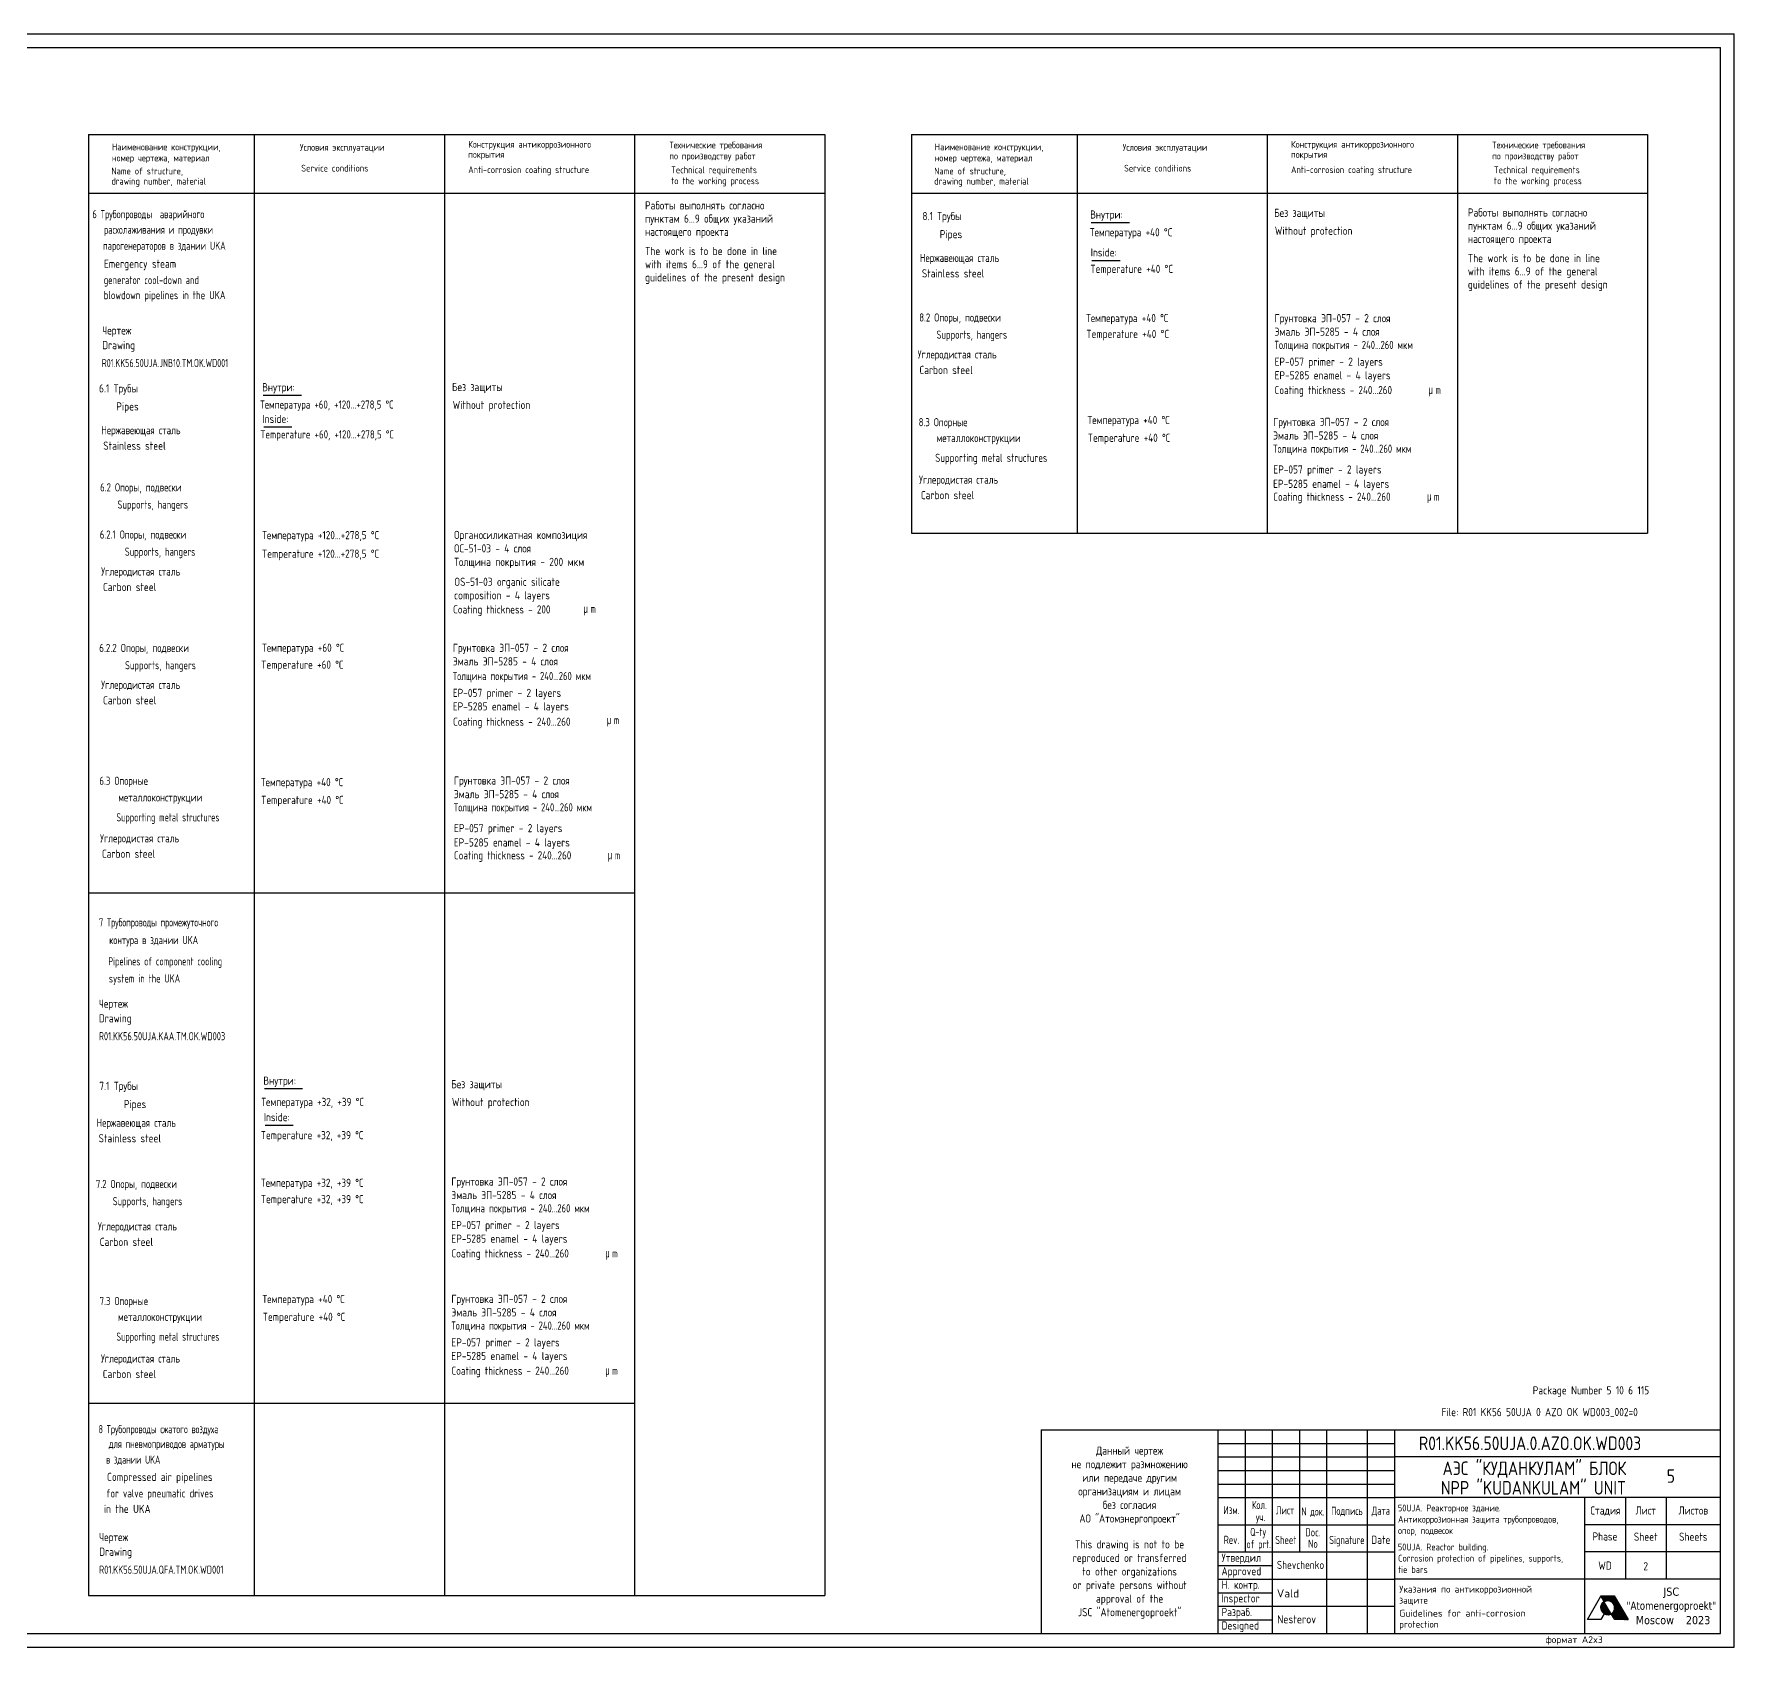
# Model space of a CAD drawing. Header units: millimetres. Extents: x 1061 to 2322, y -16 to 578.
# Drawn here: x 1696 to 2322, y -16 to 578 of the extents above; entities that cross this region are included whole.
import ezdxf
from ezdxf.enums import TextEntityAlignment as Align

# ---------------------------------------------------------------- set-up
doc = ezdxf.new("R2010")
doc.units = ezdxf.units.MM
doc.linetypes.add('HIDDEN', pattern=[0.375, 0.25, -0.125])
for name, color, linetype in [('AUDIT_D_020917115609-0', 3, 'Continuous'), ('POST', 7, 'Continuous'), ('TITUL', 7, 'Continuous'), ('YELLOW', 2, 'Continuous'), ('ОСНОВНОЙ', 3, 'Continuous'), ('Штампы', 1, 'Continuous')]:
    doc.layers.add(name, color=color, linetype=linetype)
doc.layers.add('Текст', color=7, linetype='Continuous', lineweight=25)
doc.styles.add('Company', font='tahoma.ttf', dxfattribs={"width": 0.8})
doc.styles.add('ROMANS', font='romans.shx', dxfattribs={"width": 0.8})
doc.styles.add('SYMBOL', font='symbol.ttf')
pattern_1 = [(45, (-6.199101, -8.099018), (-0.008838835, 0.008838835), [])]

# ---------------------------------------------------------------- blocks, each defined once
blk = doc.blocks.new('logotype')
at = {"linetype": 'Continuous'}
h = blk.add_hatch(dxfattribs=at)
h.set_pattern_fill('ANSI31', color=256, scale=0.1, style=0)
h.set_pattern_definition(pattern_1)
h.paths.add_polyline_path([(-1.31, 2.22), (-1.37, 2.18), (-1.44, 2.14), (-1.5, 2.09), (-1.56, 2.05), (-1.62, 2), (-1.68, 1.95), (-1.73, 1.9), (-1.79, 1.86), (-1.84, 1.81), (-1.89, 1.76), (-1.94, 1.71), (-1.99, 1.66), (-2.03, 1.61), (-2.07, 1.56), (-2.12, 1.5), (-2.16, 1.45), (-2.19, 1.4), (-2.23, 1.34), (-2.26, 1.29), (-2.3, 1.24), (-2.33, 1.18), (-2.36, 1.13), (-2.39, 1.07), (-2.41, 1.01), (-2.44, 0.96), (-2.46, 0.9), (-2.48, 0.85), (-2.5, 0.79), (-2.52, 0.73), (-2.54, 0.67), (-2.56, 0.62), (-2.57, 0.56), (-2.58, 0.5), (-2.6, 0.44), (-2.61, 0.39), (-2.61, 0.33), (-2.62, 0.27), (-2.63, 0.21), (-2.63, 0.15), (-2.63, 0.1), (-2.64, 0.04), (-2.64, -0.02), (-2.63, -0.08), (-2.63, -0.13), (-2.63, -0.19), (-2.62, -0.25), (-2.62, -0.31), (-2.61, -0.36), (-2.6, -0.42), (-2.59, -0.48), (-2.58, -0.53), (-2.56, -0.59), (-2.55, -0.65), (-2.54, -0.7), (-2.52, -0.76), (-2.5, -0.81), (-2.48, -0.86), (-2.46, -0.92), (-2.44, -0.97), (-2.42, -1.03), (-2.4, -1.08), (-2.37, -1.13), (-2.35, -1.18), (-2.32, -1.23), (-2.29, -1.28), (-2.26, -1.33), (-2.24, -1.38), (-2.2, -1.43), (-2.17, -1.48), (-2.14, -1.53), (-2.11, -1.57), (-2.07, -1.62), (-2.04, -1.66), (-2, -1.71), (-1.96, -1.75), (-1.93, -1.79), (-1.89, -1.84), (-1.85, -1.88), (-1.81, -1.92), (-1.76, -1.96), (-1.72, -2), (-1.68, -2.03), (-1.63, -2.07), (-1.59, -2.11), (-1.54, -2.14), (-1.5, -2.18), (-1.45, -2.21), (-1.4, -2.24), (-1.35, -2.27), (-1.3, -2.3), (-1.25, -2.33), (-1.2, -2.36), (-1.15, -2.38), (-1.1, -2.41), (-1.04, -2.43), (-0.99, -2.45), (-0.94, -2.48), (-0.88, -2.5), (-0.83, -2.51), (-0.77, -2.53), (-0.71, -2.55), (-0.66, -2.56), (-0.6, -2.58), (-0.54, -2.59), (-0.48, -2.6), (-0.42, -2.61), (-0.36, -2.62), (-0.3, -2.62), (-0.24, -2.63), (-0.18, -2.63), (-0.12, -2.63), (-0.06, -2.63), (0, -2.63), (0.07, -2.63), (0.13, -2.62), (0.19, -2.62), (0.26, -2.61), (0.32, -2.6), (0.39, -2.59), (0.45, -2.58), (0.52, -2.56), (0.58, -2.54), (0.65, -2.53), (0.71, -2.51), (0.78, -2.48), (0.84, -2.46), (0.91, -2.43), (0.98, -2.41), (1.05, -2.38), (1.11, -2.35), (1.18, -2.31), (1.25, -2.28), (1.32, -2.24), (1.31, -2.22), (1.31, -2.22)])
h = blk.add_hatch(dxfattribs=at)
h.set_pattern_fill('ANSI31', color=256, scale=0.1, style=0)
h.set_pattern_definition(pattern_1)
edge = h.paths.add_edge_path()
edge.add_line((2.35, 4.34), (-2.55, 4.34))
edge.add_line((-2.55, 4.34), (-1.3, 2.21))
edge.add_line((-1.3, 2.21), (-1.23, 2.25))
edge.add_line((-1.23, 2.25), (-1.15, 2.28))
edge.add_line((-1.15, 2.28), (-1.08, 2.31))
edge.add_line((-1.08, 2.31), (-1.01, 2.34))
edge.add_line((-1.01, 2.34), (-0.94, 2.37))
edge.add_line((-0.94, 2.37), (-0.86, 2.39))
edge.add_line((-0.86, 2.39), (-0.79, 2.42))
edge.add_line((-0.79, 2.42), (-0.72, 2.44))
edge.add_line((-0.72, 2.44), (-0.65, 2.46))
edge.add_line((-0.65, 2.46), (-0.58, 2.48))
edge.add_line((-0.58, 2.48), (-0.51, 2.49))
edge.add_line((-0.51, 2.49), (-0.44, 2.5))
edge.add_line((-0.44, 2.5), (-0.37, 2.51))
edge.add_line((-0.37, 2.51), (-0.31, 2.52))
edge.add_line((-0.31, 2.52), (-0.24, 2.53))
edge.add_line((-0.24, 2.53), (-0.17, 2.54))
edge.add_line((-0.17, 2.54), (-0.11, 2.54))
edge.add_line((-0.11, 2.54), (-0.04, 2.54))
edge.add_line((-0.04, 2.54), (0.03, 2.54))
edge.add_line((0.03, 2.54), (0.09, 2.54))
edge.add_line((0.09, 2.54), (0.15, 2.54))
edge.add_line((0.15, 2.54), (0.22, 2.54))
edge.add_line((0.22, 2.54), (0.28, 2.53))
edge.add_line((0.28, 2.53), (0.34, 2.52))
edge.add_line((0.34, 2.52), (0.4, 2.51))
edge.add_line((0.4, 2.51), (0.47, 2.5))
edge.add_line((0.47, 2.5), (0.53, 2.49))
edge.add_line((0.53, 2.49), (0.59, 2.48))
edge.add_line((0.59, 2.48), (0.64, 2.46))
edge.add_line((0.64, 2.46), (0.7, 2.44))
edge.add_line((0.7, 2.44), (0.76, 2.42))
edge.add_line((0.76, 2.42), (0.82, 2.41))
edge.add_line((0.82, 2.41), (0.87, 2.38))
edge.add_line((0.87, 2.38), (0.93, 2.36))
edge.add_line((0.93, 2.36), (0.98, 2.34))
edge.add_line((0.98, 2.34), (1.04, 2.31))
edge.add_line((1.04, 2.31), (1.09, 2.29))
edge.add_line((1.09, 2.29), (1.14, 2.26))
edge.add_line((1.14, 2.26), (1.2, 2.23))
edge.add_line((1.2, 2.23), (1.25, 2.2))
edge.add_line((1.25, 2.2), (1.3, 2.17))
edge.add_line((1.3, 2.17), (1.35, 2.14))
edge.add_line((1.35, 2.14), (1.39, 2.1))
edge.add_line((1.39, 2.1), (1.44, 2.07))
edge.add_line((1.44, 2.07), (1.49, 2.03))
edge.add_line((1.49, 2.03), (1.53, 1.99))
edge.add_line((1.53, 1.99), (1.58, 1.96))
edge.add_line((1.58, 1.96), (1.62, 1.92))
edge.add_line((1.62, 1.92), (1.67, 1.88))
edge.add_line((1.67, 1.88), (1.71, 1.84))
edge.add_line((1.71, 1.84), (1.75, 1.79))
edge.add_line((1.75, 1.79), (1.79, 1.75))
edge.add_line((1.79, 1.75), (1.83, 1.71))
edge.add_line((1.83, 1.71), (1.87, 1.66))
edge.add_line((1.87, 1.66), (1.91, 1.62))
edge.add_line((1.91, 1.62), (1.94, 1.57))
edge.add_line((1.94, 1.57), (1.98, 1.52))
edge.add_line((1.98, 1.52), (2.01, 1.48))
edge.add_line((2.01, 1.48), (2.05, 1.43))
edge.add_line((2.05, 1.43), (2.08, 1.38))
edge.add_line((2.08, 1.38), (2.11, 1.33))
edge.add_line((2.11, 1.33), (2.14, 1.28))
edge.add_line((2.14, 1.28), (2.17, 1.23))
edge.add_line((2.17, 1.23), (2.2, 1.18))
edge.add_line((2.2, 1.18), (2.23, 1.12))
edge.add_line((2.23, 1.12), (2.25, 1.07))
edge.add_line((2.25, 1.07), (2.28, 1.02))
edge.add_line((2.28, 1.02), (2.3, 0.96))
edge.add_line((2.3, 0.96), (2.32, 0.91))
edge.add_line((2.32, 0.91), (2.35, 0.85))
edge.add_line((2.35, 0.85), (2.37, 0.8))
edge.add_line((2.37, 0.8), (2.38, 0.74))
edge.add_line((2.38, 0.74), (2.4, 0.69))
edge.add_line((2.4, 0.69), (2.42, 0.63))
edge.add_line((2.42, 0.63), (2.44, 0.57))
edge.add_line((2.44, 0.57), (2.45, 0.52))
edge.add_line((2.45, 0.52), (2.46, 0.46))
edge.add_line((2.46, 0.46), (2.47, 0.4))
edge.add_line((2.47, 0.4), (2.49, 0.34))
edge.add_line((2.49, 0.34), (2.49, 0.29))
edge.add_line((2.49, 0.29), (2.5, 0.23))
edge.add_line((2.5, 0.23), (2.51, 0.17))
edge.add_line((2.51, 0.17), (2.52, 0.11))
edge.add_line((2.52, 0.11), (2.52, 0.05))
edge.add_line((2.52, 0.05), (2.52, -0.01))
edge.add_line((2.52, -0.01), (2.52, -0.07))
edge.add_line((2.52, -0.07), (2.52, -0.13))
edge.add_line((2.52, -0.13), (2.52, -0.18))
edge.add_line((2.52, -0.18), (2.52, -0.24))
edge.add_line((2.52, -0.24), (2.52, -0.3))
edge.add_line((2.52, -0.3), (2.51, -0.36))
edge.add_line((2.51, -0.36), (2.51, -0.42))
edge.add_line((2.51, -0.42), (2.5, -0.48))
edge.add_line((2.5, -0.48), (2.49, -0.54))
edge.add_line((2.49, -0.54), (2.48, -0.59))
edge.add_line((2.48, -0.59), (2.47, -0.65))
edge.add_line((2.47, -0.65), (2.45, -0.71))
edge.add_line((2.45, -0.71), (2.44, -0.77))
edge.add_line((2.44, -0.77), (2.42, -0.83))
edge.add_line((2.42, -0.83), (2.4, -0.88))
edge.add_line((2.4, -0.88), (2.38, -0.94))
edge.add_line((2.38, -0.94), (2.36, -1))
edge.add_line((2.36, -1), (2.34, -1.05))
edge.add_line((2.34, -1.05), (2.31, -1.11))
edge.add_line((2.31, -1.11), (2.29, -1.16))
edge.add_line((2.29, -1.16), (2.26, -1.22))
edge.add_line((2.26, -1.22), (2.23, -1.27))
edge.add_line((2.23, -1.27), (2.2, -1.33))
edge.add_line((2.2, -1.33), (2.17, -1.38))
edge.add_line((2.17, -1.38), (2.14, -1.43))
edge.add_line((2.14, -1.43), (2.1, -1.48))
edge.add_line((2.1, -1.48), (2.06, -1.54))
edge.add_line((2.06, -1.54), (2.02, -1.59))
edge.add_line((2.02, -1.59), (1.98, -1.64))
edge.add_line((1.98, -1.64), (1.94, -1.69))
edge.add_line((1.94, -1.69), (1.9, -1.74))
edge.add_line((1.9, -1.74), (1.85, -1.78))
edge.add_line((1.85, -1.78), (1.81, -1.83))
edge.add_line((1.81, -1.83), (1.76, -1.88))
edge.add_line((1.76, -1.88), (1.71, -1.92))
edge.add_line((1.71, -1.92), (1.66, -1.97))
edge.add_line((1.66, -1.97), (1.6, -2.01))
edge.add_line((1.6, -2.01), (1.55, -2.06))
edge.add_line((1.55, -2.06), (1.49, -2.1))
edge.add_line((1.49, -2.1), (1.43, -2.14))
edge.add_line((1.43, -2.14), (1.37, -2.18))
edge.add_line((1.37, -2.18), (1.31, -2.22))
edge.add_line((1.31, -2.22), (1.32, -2.24))
edge.add_line((1.32, -2.24), (2.56, -4.36))
edge.add_line((2.56, -4.36), (7.53, -4.36))
edge.add_line((7.53, -4.36), (2.35, 4.34))
at = {"color": 7, "linetype": 'Continuous'}
for p, q in [((-7.47, -4.36), (-2.51, 4.32)), ((-2.53, -4.36), (-7.47, -4.36)), ((-1.36, -2.27), (-2.53, -4.36)), ((1.32, -2.24), (1.32, -2.24))]:
    blk.add_line(p, q, dxfattribs=at)
at = {"linetype": 'Continuous'}
for p, q in [((-2.55, 4.34), (2.35, 4.34)), ((-1.3, 2.21), (-2.55, 4.34)), ((-1.23, 2.25), (-1.3, 2.21)), ((-1.15, 2.28), (-1.23, 2.25)), ((-1.08, 2.31), (-1.15, 2.28)), ((-1.01, 2.34), (-1.08, 2.31)), ((-0.94, 2.37), (-1.01, 2.34)), ((-0.86, 2.39), (-0.94, 2.37)), ((-0.79, 2.42), (-0.86, 2.39)), ((-0.72, 2.44), (-0.79, 2.42)), ((-0.65, 2.46), (-0.72, 2.44)), ((-0.58, 2.48), (-0.65, 2.46)), ((-0.51, 2.49), (-0.58, 2.48)), ((-0.44, 2.5), (-0.51, 2.49)), ((-0.37, 2.51), (-0.44, 2.5)), ((-0.31, 2.52), (-0.37, 2.51)), ((-0.24, 2.53), (-0.31, 2.52)), ((-0.17, 2.54), (-0.24, 2.53)), ((-0.11, 2.54), (-0.17, 2.54)), ((-0.04, 2.54), (-0.11, 2.54)), ((0.03, 2.54), (-0.04, 2.54)), ((0.09, 2.54), (0.03, 2.54)), ((0.15, 2.54), (0.09, 2.54)), ((0.22, 2.54), (0.15, 2.54)), ((0.28, 2.53), (0.22, 2.54)), ((0.34, 2.52), (0.28, 2.53)), ((0.4, 2.51), (0.34, 2.52)), ((0.47, 2.5), (0.4, 2.51)), ((0.53, 2.49), (0.47, 2.5)), ((0.59, 2.48), (0.53, 2.49)), ((0.64, 2.46), (0.59, 2.48)), ((0.7, 2.44), (0.64, 2.46)), ((0.76, 2.42), (0.7, 2.44)), ((0.82, 2.41), (0.76, 2.42)), ((0.87, 2.38), (0.82, 2.41)), ((0.93, 2.36), (0.87, 2.38)), ((0.98, 2.34), (0.93, 2.36)), ((1.04, 2.31), (0.98, 2.34)), ((1.09, 2.29), (1.04, 2.31)), ((1.14, 2.26), (1.09, 2.29)), ((1.2, 2.23), (1.14, 2.26)), ((1.25, 2.2), (1.2, 2.23)), ((1.3, 2.17), (1.25, 2.2)), ((1.35, 2.14), (1.3, 2.17)), ((1.39, 2.1), (1.35, 2.14)), ((1.44, 2.07), (1.39, 2.1)), ((1.49, 2.03), (1.44, 2.07)), ((1.53, 1.99), (1.49, 2.03)), ((1.58, 1.96), (1.53, 1.99)), ((1.62, 1.92), (1.58, 1.96)), ((1.67, 1.88), (1.62, 1.92)), ((1.71, 1.84), (1.67, 1.88)), ((1.75, 1.79), (1.71, 1.84)), ((1.79, 1.75), (1.75, 1.79)), ((1.83, 1.71), (1.79, 1.75)), ((1.87, 1.66), (1.83, 1.71)), ((1.91, 1.62), (1.87, 1.66)), ((1.94, 1.57), (1.91, 1.62)), ((1.98, 1.52), (1.94, 1.57)), ((2.01, 1.48), (1.98, 1.52)), ((2.05, 1.43), (2.01, 1.48)), ((2.08, 1.38), (2.05, 1.43)), ((2.11, 1.33), (2.08, 1.38)), ((2.14, 1.28), (2.11, 1.33)), ((2.17, 1.23), (2.14, 1.28)), ((2.2, 1.18), (2.17, 1.23)), ((2.23, 1.12), (2.2, 1.18)), ((2.25, 1.07), (2.23, 1.12)), ((2.28, 1.02), (2.25, 1.07)), ((2.3, 0.96), (2.28, 1.02)), ((2.32, 0.91), (2.3, 0.96)), ((2.35, 0.85), (2.32, 0.91)), ((2.35, 4.34), (7.53, -4.36)), ((2.37, 0.8), (2.35, 0.85)), ((2.38, 0.74), (2.37, 0.8)), ((2.4, 0.69), (2.38, 0.74)), ((2.42, 0.63), (2.4, 0.69)), ((2.44, 0.57), (2.42, 0.63)), ((2.45, 0.52), (2.44, 0.57)), ((2.46, 0.46), (2.45, 0.52)), ((2.47, 0.4), (2.46, 0.46)), ((2.49, 0.34), (2.47, 0.4)), ((2.49, 0.29), (2.49, 0.34)), ((2.5, 0.23), (2.49, 0.29)), ((2.51, 0.17), (2.5, 0.23)), ((2.52, 0.11), (2.51, 0.17)), ((2.52, 0.05), (2.52, 0.11)), ((2.52, -0.01), (2.52, 0.05)), ((1.31, -2.22), (1.37, -2.18)), ((2.56, -4.36), (1.31, -2.22)), ((1.37, -2.18), (1.43, -2.14)), ((1.43, -2.14), (1.49, -2.1)), ((1.49, -2.1), (1.55, -2.06)), ((1.55, -2.06), (1.6, -2.01)), ((1.6, -2.01), (1.66, -1.97)), ((1.66, -1.97), (1.71, -1.92)), ((1.71, -1.92), (1.76, -1.88)), ((1.76, -1.88), (1.81, -1.83)), ((1.81, -1.83), (1.85, -1.78)), ((1.85, -1.78), (1.9, -1.74)), ((1.9, -1.74), (1.94, -1.69)), ((1.94, -1.69), (1.98, -1.64)), ((1.98, -1.64), (2.02, -1.59)), ((2.02, -1.59), (2.06, -1.54)), ((2.06, -1.54), (2.1, -1.48)), ((2.1, -1.48), (2.14, -1.43)), ((2.14, -1.43), (2.17, -1.38)), ((2.17, -1.38), (2.2, -1.33)), ((2.2, -1.33), (2.23, -1.27)), ((2.23, -1.27), (2.26, -1.22)), ((2.26, -1.22), (2.29, -1.16)), ((2.29, -1.16), (2.31, -1.11)), ((2.31, -1.11), (2.34, -1.05)), ((2.34, -1.05), (2.36, -1)), ((2.36, -1), (2.38, -0.94)), ((2.38, -0.94), (2.4, -0.88)), ((2.4, -0.88), (2.42, -0.83)), ((2.42, -0.83), (2.44, -0.77)), ((2.44, -0.77), (2.45, -0.71)), ((2.45, -0.71), (2.47, -0.65)), ((2.47, -0.65), (2.48, -0.59)), ((2.48, -0.59), (2.49, -0.54)), ((2.49, -0.54), (2.5, -0.48)), ((2.5, -0.48), (2.51, -0.42)), ((2.51, -0.36), (2.52, -0.3)), ((2.51, -0.42), (2.51, -0.36)), ((2.52, -0.07), (2.52, -0.01)), ((2.52, -0.13), (2.52, -0.07)), ((2.52, -0.18), (2.52, -0.13)), ((2.52, -0.24), (2.52, -0.18)), ((2.52, -0.3), (2.52, -0.24)), ((7.53, -4.36), (2.56, -4.36))]:
    blk.add_line(p, q, dxfattribs=at)
blk = doc.blocks.new('A$C37B27227')
at = {"layer": 'YELLOW', "width": 0.686812}
for style, p in [('SYMBOL', (0.05, 1.01)), ('ROMANS', (2.56, 1.01))]:
    blk.add_text('m ', height=3, dxfattribs=dict(at, style=style)).set_placement(p)

msp = doc.modelspace()

# ---------------------------------------------------------------- linework, layer by layer
at = {"layer": 'AUDIT_D_020917115609-0', "color": 3, "linetype": 'Continuous'}
msp.add_line((2019.08, 394.29), (2290.08, 394.29), dxfattribs=at)
at = {"layer": 'TITUL'}
for p, q in [((1060.89, 578.07), (2321.89, 578.07)), ((2321.89, -15.93), (2321.89, 578.07)), ((2131.89, 59.07), (2196.89, 59.07)), ((2131.89, 54.07), (2196.89, 54.07)), ((2131.89, 49.07), (2196.89, 49.07)), ((2131.89, 44.07), (2196.89, 44.07)), ((2131.89, 29.07), (2196.89, 29.07)), ((2131.89, 14.07), (2151.89, 14.07)), ((2131.89, 4.07), (2151.89, 4.07)), ((2131.89, -5.93), (2151.89, -5.93)), ((1060.89, -15.93), (2321.89, -15.93))]:
    msp.add_line(p, q, dxfattribs=at)
at = {"layer": 'TITUL', "color": 1}
for p, q in [((1080.89, 573.07), (2316.89, 573.07)), ((2316.89, -10.93), (2316.89, 573.07)), ((2066.89, 64.07), (2066.89, -10.93)), ((2131.89, 64.07), (2131.89, -10.93)), ((2141.89, 64.07), (2141.89, 19.07)), ((2151.89, 64.07), (2151.89, -10.93)), ((2161.89, 64.07), (2161.89, 19.07)), ((2171.89, 64.07), (2171.89, -10.93)), ((2186.89, 64.07), (2186.89, -10.93)), ((2316.89, 54.07), (2196.89, 54.07)), ((2316.89, 39.07), (2196.89, 39.07)), ((2266.89, 39.07), (2266.89, -10.93)), ((2281.89, 39.07), (2281.89, 9.07)), ((2296.89, 39.07), (2296.89, 9.07)), ((2316.89, 19.07), (2266.89, 19.07)), ((2316.89, 9.07), (2196.89, 9.07)), ((1080.89, -10.93), (2316.89, -10.93))]:
    msp.add_line(p, q, dxfattribs=at)
at = {"layer": 'TITUL', "color": 1, "linetype": 'Continuous'}
for p, q in [((2066.89, 64.07), (2316.89, 64.07)), ((2196.89, 64.07), (2196.89, -10.93)), ((2131.89, 39.07), (2196.89, 39.07)), ((2131.89, 19.07), (2196.89, 19.07)), ((2131.89, 9.07), (2196.89, 9.07)), ((2131.89, -0.93), (2196.89, -0.93))]:
    msp.add_line(p, q, dxfattribs=at)
at = {"layer": 'TITUL', "color": 0}
msp.add_line((2316.89, 29.07), (2266.89, 29.07), dxfattribs=at)
at = {"layer": 'ОСНОВНОЙ'}
for p, q in [((1716.18, 541.11), (1987.18, 541.11)), ((1716.18, 541.11), (1716.18, 3.03)), ((1777.18, 541.11), (1777.18, 3.03)), ((1847.18, 541.11), (1847.18, 3.03)), ((1917.18, 541.11), (1917.18, 3.03)), ((1987.18, 541.11), (1987.18, 3.03)), ((2019.08, 541.11), (2290.08, 541.11)), ((2019.08, 541.11), (2019.08, 394.29)), ((2080.08, 541.11), (2080.08, 394.29)), ((2150.08, 541.11), (2150.08, 394.29)), ((2220.08, 541.11), (2220.08, 394.29)), ((2290.08, 541.11), (2290.08, 394.29)), ((1716.18, 519.47), (1987.18, 519.47)), ((2019.08, 519.47), (2290.08, 519.47)), ((1716.18, 3.03), (1987.18, 3.03)), ((1716.18, 3.03), (1987.18, 3.03))]:
    msp.add_line(p, q, dxfattribs=at)
at = {"layer": 'ОСНОВНОЙ', "color": 0}
for p, q in [((1716.18, 261.79), (1917.18, 261.79)), ((1716.18, 73.81), (1917.18, 73.81))]:
    msp.add_line(p, q, dxfattribs=at)
at = {"layer": 'Текст', "color": 2}
for p, q in [((2085.26, 508.65), (2099.31, 508.65)), ((2085.54, 494.69), (2095.88, 494.69)), ((1780.47, 445.06), (1794.52, 445.06)), ((1780.63, 433.38), (1790.98, 433.38)), ((1780.91, 189.69), (1794.96, 189.69)), ((1781.13, 176.25), (1791.48, 176.25))]:
    msp.add_line(p, q, dxfattribs=at)

# ---------------------------------------------------------------- block references
for p in [(2209.39, 444.47), (2208.86, 405.2), (1898.32, 363.87), (1906.96, 322.9), (1907.27, 273.14), (1906.35, 126.53), (1906.36, 83.34)]:
    msp.add_blockref('A$C37B27227', p)
at = {"layer": 'TITUL'}
msp.add_blockref('logotype', (2275.42, -1.47), dxfattribs=at)

# ---------------------------------------------------------------- texts
at = {"color": 2, "style": 'ROMANS'}
for s, height, width, p in [('6 Трубопроводы  аварийного', 3, 0.7, (1717.58, 510.22)), ('парогенераторов в здании UKA ', 3, 0.7, (1721.49, 498.59)), ('расхолаживания и продувки ', 3, 0.7, (1721.84, 504.51)), ('Emergency steam', 3, 0.8, (1721.82, 491.96)), ('generator cool-down and', 3, 0.7, (1721.75, 485.97)), ('blowdown pipelines in the UKA', 3, 0.741419, (1721.75, 480.4)), ('7 Трубопроводы промежуточного ', 3, 0.65, (1720.03, 249.42)), ('контура в здании UKA', 3, 0.7, (1723.78, 242.91)), ('Pipelines of component cooling ', 3, 0.65, (1723.42, 235.08)), ('system in the UKA', 3, 0.7, (1723.65, 228.76)), ('50UJA. Реакторное здание.  ', 2.5, 0.8, (2198.16, 34)), ('опор, подвесок ', 2.5, 0.8, (2198.22, 25.7)), ('50UJA. Reactor building.', 2.5, 0.8, (2198.14, 19.63)), ('tie bars', 2.5, 0.8, (2198.22, 11.33))]:
    msp.add_text(s, height=height, dxfattribs=dict(at, width=width)).set_placement(p)
at = {"color": 1, "linetype": 'Continuous', "ltscale": 15, "style": 'ROMANS', "width": 0.8}
for s, p in [('R01.KK56.50UJA.0.AZO.OK.WD003', (2205.88, 56.59)), ('5', (2297.14, 44.54))]:
    msp.add_text(s, height=5, dxfattribs=at).set_placement(p)
at = {"color": 2, "linetype": 'Continuous', "ltscale": 15, "style": 'ROMANS'}
for s, height, width, p in [('Антикоррозионная защита трубопроводов, ', 2.5, 0.7654, (2198.21, 29.87)), ('Corrosion protection of pipelines, supports,', 2.5, 0.8, (2198.24, 15.52)), ('Vald', 3, 0.960599, (2153.61, 2.31)), ('Nesterov', 3, 0.830923, (2153.75, -7.21))]:
    msp.add_text(s, height=height, dxfattribs=dict(at, width=width)).set_placement(p)
at = {"color": 2, "linetype": 'Continuous', "ltscale": 15, "style": 'ROMANS', "width": 0.676482}
msp.add_text('Shevchenko', height=3, dxfattribs=at).set_placement((2153.63, 12.81), (2171.02, 12.81), align=Align.FIT)
at = {"layer": 'POST', "color": 2, "style": 'ROMANS', "width": 0.8}
msp.add_text('Package Number 5 10 6 115 ', height=3, dxfattribs=at).set_placement((2247.8, 77.12))
at = {"layer": 'TITUL', "color": 2, "style": 'ROMANS', "width": 0.8}
msp.add_text('File: R01 KK56 50UJA 0 AZO OK WD003_002=0', height=3, dxfattribs=at).set_placement((2214.21, 69.07))
for s, p in [('Данный чертеж', (2099.39, 54.9)), ('не подлежит размножению', (2099.39, 49.9)), ('или передаче другим', (2099.39, 44.9)), ('организациям и лицам', (2099.39, 39.9)), ('без согласия', (2099.39, 34.9)), ('АО "Атомэнергопроект"', (2099.39, 29.9)), ('Стадия', (2274.55, 32.85)), ('Лист', (2289.39, 32.85)), ('Листов', (2306.89, 32.85)), ('Phase', (2274.39, 23.28)), ('Sheet', (2289.39, 23.2)), ('Sheets', (2306.89, 23.19)), ('This drawing is not to be', (2099.39, 20.39)), ('reproduced or transferred', (2099.39, 15.39)), ('to other organizations', (2099.39, 10.39)), ('or private persons without', (2099.39, 5.39)), ('approval of the', (2099.39, 0.39)), ('JSC "Atomenergoproekt"', (2099.39, -4.61))]:
    msp.add_text(s, height=3, dxfattribs=at).set_placement(p, align=Align.CENTER)
at = {"layer": 'TITUL', "color": 1, "style": 'ROMANS', "width": 0.8}
for s, p in [('АЭС "КУДАНКУЛАМ" БЛОК ', (2214.61, 47.38)), ('NPP "KUDANKULAM" UNIT', (2213.97, 40.19))]:
    msp.add_text(s, height=5, dxfattribs=at).set_placement(p)
at = {"layer": 'TITUL', "color": 2, "linetype": 'HIDDEN', "style": 'ROMANS'}
for s, width, p in [('Кол. ', 0.7, (2147.86, 36.38)), ('Изм.', 0.7, (2136.89, 34.48)), (' уч.', 0.7, (2146.89, 31.5)), ('Лист', 0.7, (2156.64, 34.43)), ('N док.', 0.6, (2166.89, 33.74)), ('Подпись', 0.7, (2179.39, 33.96)), ('Дата', 0.7, (2191.89, 33.96)), ('Q-ty', 0.6, (2146.76, 26)), ('Doc.', 0.7, (2166.89, 26.32)), ('Date', 0.8, (2191.89, 23.56)), ('Rev.', 0.7, (2136.89, 23.54)), ('of prt.', 0.6, (2146.89, 21.5)), ('Sheet', 0.7, (2156.89, 23.51)), ('No', 0.7, (2166.89, 22.1)), ('Signature', 0.7, (2179.39, 23.04))]:
    msp.add_text(s, height=3, dxfattribs=dict(at, width=width)).set_placement(p, align=Align.MIDDLE)
at = {"layer": 'TITUL', "color": 2, "linetype": 'HIDDEN', "style": 'ROMANS', "width": 0.8}
for s, p in [('Утвердил', (2133.24, 15.45)), ('Approved', (2133.24, 10.5)), ('Н. контр.', (2133.24, 5.5)), ('Inspector', (2133.24, 0.5)), ('Разраб.', (2133.24, -4.55)), ('Designed', (2133.24, -9.5))]:
    msp.add_text(s, height=3, dxfattribs=at).set_placement(p)
at = {"layer": 'TITUL', "color": 2, "linetype": 'Continuous', "ltscale": 5, "style": 'ROMANS', "width": 0.8}
msp.add_text('WD', height=3, dxfattribs=at).set_placement((2274.39, 14.07), align=Align.MIDDLE_CENTER)
at = {"layer": 'TITUL', "color": 1, "style": 'Company', "width": 0.9}
msp.add_text('"Atomenergoproekt"', height=3, dxfattribs=at).set_placement((2298.8, -2.21), align=Align.CENTER)
at = {"layer": 'TITUL', "color": 1, "style": 'Company'}
msp.add_text('JSC', height=3, dxfattribs=at).set_placement((2298.8, 2.94), align=Align.CENTER)
msp.add_text('Moscow', height=3, dxfattribs=at).set_placement((2285.73, -7.53))
at = {"layer": 'TITUL', "style": 'ROMANS'}
msp.add_text('формат А2x3', height=2.5, dxfattribs=at).set_placement((2252.48, -14.45))
at = {"layer": 'TITUL', "color": 2, "style": 'ROMANS', "width": 0.8, "flags": 12}
msp.add_attdef('2', text='1', height=3, dxfattribs=at).set_placement((2289.39, 13.82), align=Align.MIDDLE)
at = {"layer": 'TITUL', "color": 1, "style": 'Company', "flags": 12}
msp.add_attdef('2023', (2304.16, -7.53), '2002', height=3, dxfattribs=at)
at = {"layer": 'YELLOW', "style": 'ROMANS'}
for s, height, width, p in [('Name of structure,', 2.5, 0.8, (1724.57, 526.34)), ('Service conditions  ', 2.5, 0.8, (1794.46, 527.4)), ('Name of structure,', 2.5, 0.8, (2027.47, 526.34)), ('Service conditions  ', 2.5, 0.8, (2097.36, 527.4)), ('drawing number, material', 2.5, 0.8, (1724.57, 522.61)), ('drawing number, material', 2.5, 0.8, (2027.47, 522.61)), ('Работы выполнять согласно', 3, 0.8, (1921.01, 513.44)), ('Без защиты', 3, 0.8, (2152.61, 510.69)), ('Работы выполнять согласно', 3, 0.8, (2223.91, 510.83)), ('пунктам 6...9 общих указаний', 3, 0.8, (1921.01, 508.59)), ('8.1 Трубы', 3, 0.8, (2023.12, 509.5)), ('Without protection', 3, 0.8, (2152.86, 504.1)), ('пунктам 6...9 общих указаний', 3, 0.8, (2223.91, 505.97)), ('настоящего проекта', 3, 0.8, (1921.01, 503.73)), ('  Pipes', 3, 0.8, (2026.33, 502.85)), ('Температура +40 °C ', 3, 0.782353, (2084.77, 503.56)), ('настоящего проекта', 3, 0.8, (2223.91, 501.11)), ('The work is to be done in line', 3, 0.8, (1921.01, 496.65)), ('with items 6...9 of the general', 3, 0.8, (1921.01, 491.79)), ('   Нержавеющая сталь', 3, 0.758036, (2017.65, 494.11)), ('The work is to be done in line', 3, 0.8, (2223.91, 494.03)), ('guidelines of the present design', 3, 0.8, (1921.01, 486.93)), ('  Stainless steel', 3, 0.8, (2019.74, 488.41)), ('Temperature +40 °C ', 3, 0.782353, (2084.94, 490.07)), ('with items 6...9 of the general', 3, 0.8, (2223.91, 489.18)), ('guidelines of the present design', 3, 0.8, (2223.91, 484.32)), ('Чертеж', 3, 0.8, (1721.22, 467.4)), ('8.2 Опоры, подвески  ', 3, 0.748688, (2021.96, 472.17)), ('Температура +40 °С', 3, 0.782353, (2083.38, 471.95)), ('Эмаль ЭП-5285 - 4 слоя', 3, 0.8, (2152.75, 466.93)), ('Грунтовка ЭП-057 - 2 слоя', 3, 0.8, (2152.75, 471.92)), ('Drawing', 3, 0.8, (1721.22, 461.99)), ('  Supports, hangers  ', 3, 0.729737, (2025.43, 465.86)), ('Temperature +40 °C ', 3, 0.782353, (2083.47, 466.12)), ('Толщина покрытия - 240...260 мкм', 3, 0.733792, (2152.75, 462.07)), ('R01.KK56.50UJA.JNB10.TM.OK.WD001', 3, 0.65, (1721.05, 455.4)), ('   Углеродистая сталь', 3, 0.758036, (2016.83, 458.57)), ('EP-057 primer - 2 layers', 3, 0.8, (2152.75, 455.88)), ('  Сarbon steel', 3, 0.8, (2018.92, 452.86)), ('EP-5285 enamel - 4 layers', 3, 0.8, (2152.75, 450.89)), ('6.1 Трубы', 3, 0.8, (1720, 446.05)), ('Без защиты', 3, 0.8, (1849.96, 446.57)), ('Coating thickness - 240...260    ', 3, 0.776626, (2152.77, 445.44)), ('  Pipes', 3, 0.8, (1723.21, 439.41)), ('Температура +60, +120...+278,5 °С', 3, 0.76, (1779.37, 440.11)), ('Without protection', 3, 0.8, (1850.21, 439.98)), ('   Нержавеющая сталь', 3, 0.758036, (1716.3, 430.67)), ('Temperature +60, +120...+278,5 °С', 3, 0.76, (1779.39, 429.12)), ('8.3 Опорные', 3, 0.748688, (2021.75, 433.62)), ('Температура +40 °С', 3, 0.782353, (2083.9, 434.42)), ('Грунтовка ЭП-057 - 2 слоя', 3, 0.8, (2152.22, 433.7)), ('  Stainless steel', 3, 0.8, (1718.39, 424.96)), (' металлоконструкции', 3, 0.765876, (2026.82, 427.8)), ('Temperature +40 °С', 3, 0.782353, (2083.99, 427.87)), ('Толщина покрытия - 240...260 мкм', 3, 0.733792, (2152.22, 423.85)), ('Эмаль ЭП-5285 - 4 слоя', 3, 0.8, (2152.22, 428.71)), ('  Supporting metal structures', 3, 0.754777, (2024.84, 420.5)), ('   Углеродистая сталь', 3, 0.758036, (2017.35, 412.46)), ('EP-5285 enamel - 4 layers', 3, 0.8, (2152.22, 410.92)), ('EP-057 primer - 2 layers', 3, 0.8, (2152.29, 416.2)), ('6.2 Опоры, подвески  ', 3, 0.748688, (1720.43, 409.61)), ('  Сarbon steel', 3, 0.8, (2019.44, 406.75)), ('Coating thickness - 240...260    ', 3, 0.776626, (2152.24, 406.17)), ('  Supports, hangers  ', 3, 0.729737, (1723.91, 403.29)), ('6.2.1 Опоры, подвески  ', 3, 0.748688, (1720.31, 392.24)), ('Температура +120...+278,5 °С', 3, 0.782353, (1780.1, 392.02)), ('  Supports, hangers  ', 3, 0.729737, (1726.59, 385.93)), ('Temperature +120...+278,5 °С', 3, 0.782353, (1779.99, 385.18)), ('   Углеродистая сталь', 3, 0.758036, (1716.29, 378.63)), ('  Сarbon steel', 3, 0.8, (1718.38, 372.92)), ('Coating thickness - 200    ', 3, 0.776626, (1850.34, 364.66)), ('6.2.2 Опоры, подвески  ', 3, 0.767817, (1720.09, 350.48)), ('Температура +60 °С', 3, 0.782353, (1780.05, 350.56)), ('Грунтовка ЭП-057 - 2 слоя', 3, 0.8, (1850.24, 350.53)), ('  Supports, hangers  ', 3, 0.733234, (1726.67, 344.12)), ('Temperature +60 °С', 3, 0.782353, (1779.71, 344.33)), ('Эмаль ЭП-5285 - 4 слоя', 3, 0.8, (1850.24, 345.54)), ('   Углеродистая сталь', 3, 0.758036, (1716.29, 336.91)), ('Толщина покрытия - 240...260 мкм', 3, 0.733792, (1850.24, 340.13)), ('  Сarbon steel', 3, 0.8, (1718.38, 331.2)), ('EP-057 primer - 2 layers', 3, 0.8, (1850.24, 333.93)), ('EP-5285 enamel - 4 layers', 3, 0.8, (1850.24, 328.94)), ('Coating thickness - 240...260    ', 3, 0.776626, (1850.34, 323.32)), ('6.3 Опорные ', 3, 0.748688, (1720.16, 301.56)), ('Температура +40 °С', 3, 0.782353, (1779.6, 301.06)), ('Грунтовка ЭП-057 - 2 слоя', 3, 0.8, (1850.62, 301.64)), ('  металлоконструкции', 3, 0.765876, (1724.05, 295.43)), ('Temperature +40 °С', 3, 0.782353, (1779.69, 294.51)), ('Толщина покрытия - 240...260 мкм', 3, 0.733792, (1850.62, 291.79)), ('Эмаль ЭП-5285 - 4 слоя', 3, 0.8, (1850.62, 296.64)), ('   Supporting metal structures', 3, 0.65, (1722.3, 288.11)), ('   Углеродистая сталь', 3, 0.758036, (1715.87, 280.39)), ('EP-5285 enamel - 4 layers', 3, 0.8, (1850.62, 278.85)), ('EP-057 primer - 2 layers', 3, 0.8, (1850.7, 284.13)), ('  Сarbon steel', 3, 0.8, (1717.96, 274.69)), ('Coating thickness - 240...260    ', 3, 0.776626, (1850.65, 274.11)), ('Чертеж', 3, 0.8, (1719.98, 219.5)), ('Drawing', 3, 0.8, (1719.98, 214.1)), ('R01.KK56.50UJA.KAA.TM.OK.WD003', 3, 0.7, (1719.98, 207.5)), ('7.1 Трубы', 3, 0.8, (1720.12, 189.21)), ('Без защиты', 3, 0.8, (1849.68, 189.83)), ('  Pipes', 3, 0.8, (1725.98, 182.5)), ('Температура +32, +39 °С', 3, 0.782353, (1779.78, 183.3)), ('Without protection', 3, 0.8, (1849.93, 183.24)), ('   Нержавеющая сталь', 3, 0.758036, (1714.58, 175.63)), ('  Stainless steel', 3, 0.8, (1716.67, 169.92)), ('Temperature +32, +39 °С', 3, 0.782353, (1779.54, 171.06)), ('Температура +32, +39 °С', 3, 0.782353, (1779.63, 153.52)), ('Грунтовка ЭП-057 - 2 слоя', 3, 0.8, (1849.71, 153.98)), ('7.2 Опоры, подвески  ', 3, 0.746775, (1718.87, 153.1)), ('Temperature +32, +39 °С', 3, 0.782353, (1779.56, 147.5)), ('Эмаль ЭП-5285 - 4 слоя', 3, 0.8, (1849.71, 148.99)), ('  Supports, hangers  ', 3, 0.718902, (1722.23, 146.74)), ('Толщина покрытия - 240...260 мкм', 3, 0.733792, (1849.71, 144.13)), ('   Углеродистая сталь', 3, 0.758036, (1715.08, 137.47)), ('EP-057 primer - 2 layers', 3, 0.8, (1849.71, 137.94)), ('  Сarbon steel', 3, 0.8, (1717.17, 131.76)), ('EP-5285 enamel - 4 layers', 3, 0.8, (1849.71, 132.95)), ('Coating thickness - 240...260    ', 3, 0.776626, (1849.73, 127.5)), ('7.3 Опорные', 3, 0.748688, (1720.24, 109.98)), ('Температура +40 °С', 3, 0.782353, (1780.19, 110.7)), ('Грунтовка ЭП-057 - 2 слоя', 3, 0.8, (1849.72, 110.79)), ('Temperature +40 °С', 3, 0.782353, (1780.28, 104.16)), ('Эмаль ЭП-5285 - 4 слоя', 3, 0.8, (1849.72, 105.79)), (' металлоконструкции', 3, 0.765876, (1725.45, 104.16)), ('Толщина покрытия - 240...260 мкм', 3, 0.733792, (1849.72, 100.94)), ('   Supporting metal structures', 3, 0.65, (1722.29, 96.86)), ('EP-057 primer - 2 layers', 3, 0.8, (1849.72, 94.74)), ('   Углеродистая сталь', 3, 0.758036, (1716.2, 88.82)), ('EP-5285 enamel - 4 layers', 3, 0.8, (1849.72, 89.75)), ('  Сarbon steel', 3, 0.8, (1718.29, 83.11)), ('Coating thickness - 240...260    ', 3, 0.776626, (1849.74, 84.31)), ('Чертеж', 3, 0.8, (1720.07, 23.05)), ('Drawing', 3, 0.8, (1720.07, 17.64)), ('R01.KK56.50UJA.QFA.TM.OK.WD001', 3, 0.7, (1720.07, 11.05))]:
    msp.add_text(s, height=height, dxfattribs=dict(at, width=width)).set_placement(p)
at = {"layer": 'Текст', "color": 2, "style": 'ROMANS'}
for s, height, width, p in [('Конструкция антикоррозионного', 2.5, 0.8, (1855.93, 536.19)), ('Технические требования', 2.5, 0.8, (1929.98, 535.95)), ('Конструкция антикоррозионного', 2.5, 0.8, (2158.83, 536.19)), ('Технические требования', 2.5, 0.8, (2232.88, 535.95)), ('номер чертежа, материал', 2.5, 0.8, (1724.77, 531.17)), ('Наименование конструкции,', 2.5, 0.8, (1724.77, 535.23)), ('Условия эксплуатации  ', 2.5, 0.8, (1793.95, 535.08)), ('покрытия', 2.5, 0.8, (1855.93, 532.45)), ('по производству работ', 2.5, 0.8, (1929.98, 531.9)), ('номер чертежа, материал', 2.5, 0.8, (2027.67, 531.17)), ('Наименование конструкции,', 2.5, 0.8, (2027.67, 535.23)), ('Условия эксплуатации  ', 2.5, 0.8, (2096.85, 535.08)), ('покрытия', 2.5, 0.8, (2158.83, 532.45)), ('по производству работ', 2.5, 0.8, (2232.88, 531.9)), ('Anti-corrosion coating structure', 2.5, 0.8, (1855.93, 526.82)), ('Technical requirements ', 2.5, 0.8, (1930.61, 526.79)), ('Anti-corrosion coating structure', 2.5, 0.8, (2158.83, 526.82)), ('Technical requirements ', 2.5, 0.8, (2233.51, 526.79)), ('to the working process', 2.5, 0.8, (1930.61, 522.74)), ('to the working process', 2.5, 0.8, (2233.51, 522.74)), ('Внутри:', 3, 0.8, (2084.86, 510.09)), ('Inside:', 3, 0.8, (2085.09, 496.13)), ('Внутри:', 3, 0.8, (1780.07, 446.5)), ('Inside:', 3, 0.8, (1780.19, 434.82)), ('Органосиликатная композиция', 3, 0.8, (1850.74, 392.1)), ('ОС-51-03 - 4 слоя', 3, 0.8, (1850.74, 387.14)), ('Толщина покрытия - 200 мкм', 3, 0.8, (1850.74, 382.17)), ('OS-51-03 organic silicate', 3, 0.8, (1850.8, 374.84)), ('composition - 4 layers', 3, 0.8, (1850.7, 369.87)), ('Внутри:', 3, 0.8, (1780.51, 191.13)), ('Inside:', 3, 0.8, (1780.68, 177.69)), ('Указания по антикоррозионной', 2.5, 0.94, (2198.68, 4.11)), ('защите', 2.5, 0.9, (2198.67, 0.05)), ('Guidelines for anti-corrosion ', 2.5, 0.99, (2198.67, -4.73)), ('protection', 2.5, 0.9, (2198.66, -8.79))]:
    msp.add_text(s, height=height, dxfattribs=dict(at, width=width)).set_placement(p)
at = {"layer": 'Штампы', "color": 2, "style": 'ROMANS'}
for s, width, p in [('8 Трубопроводы сжатого воздуха ', 0.65, (1719.83, 62.79)), ('для пневмоприводов арматуры ', 0.65, (1723.61, 57.35)), ('  в здании UKA', 0.65, (1719.83, 51.58)), ('Compressed air pipelines', 0.8, (1722.96, 45.21)), ('for valve pneumatic drives ', 0.751177, (1722.72, 39.15)), ('  in the UKA', 0.8, (1718.65, 33.44))]:
    msp.add_text(s, height=3, dxfattribs=dict(at, width=width)).set_placement(p)

doc.saveas('drawing.dxf')
